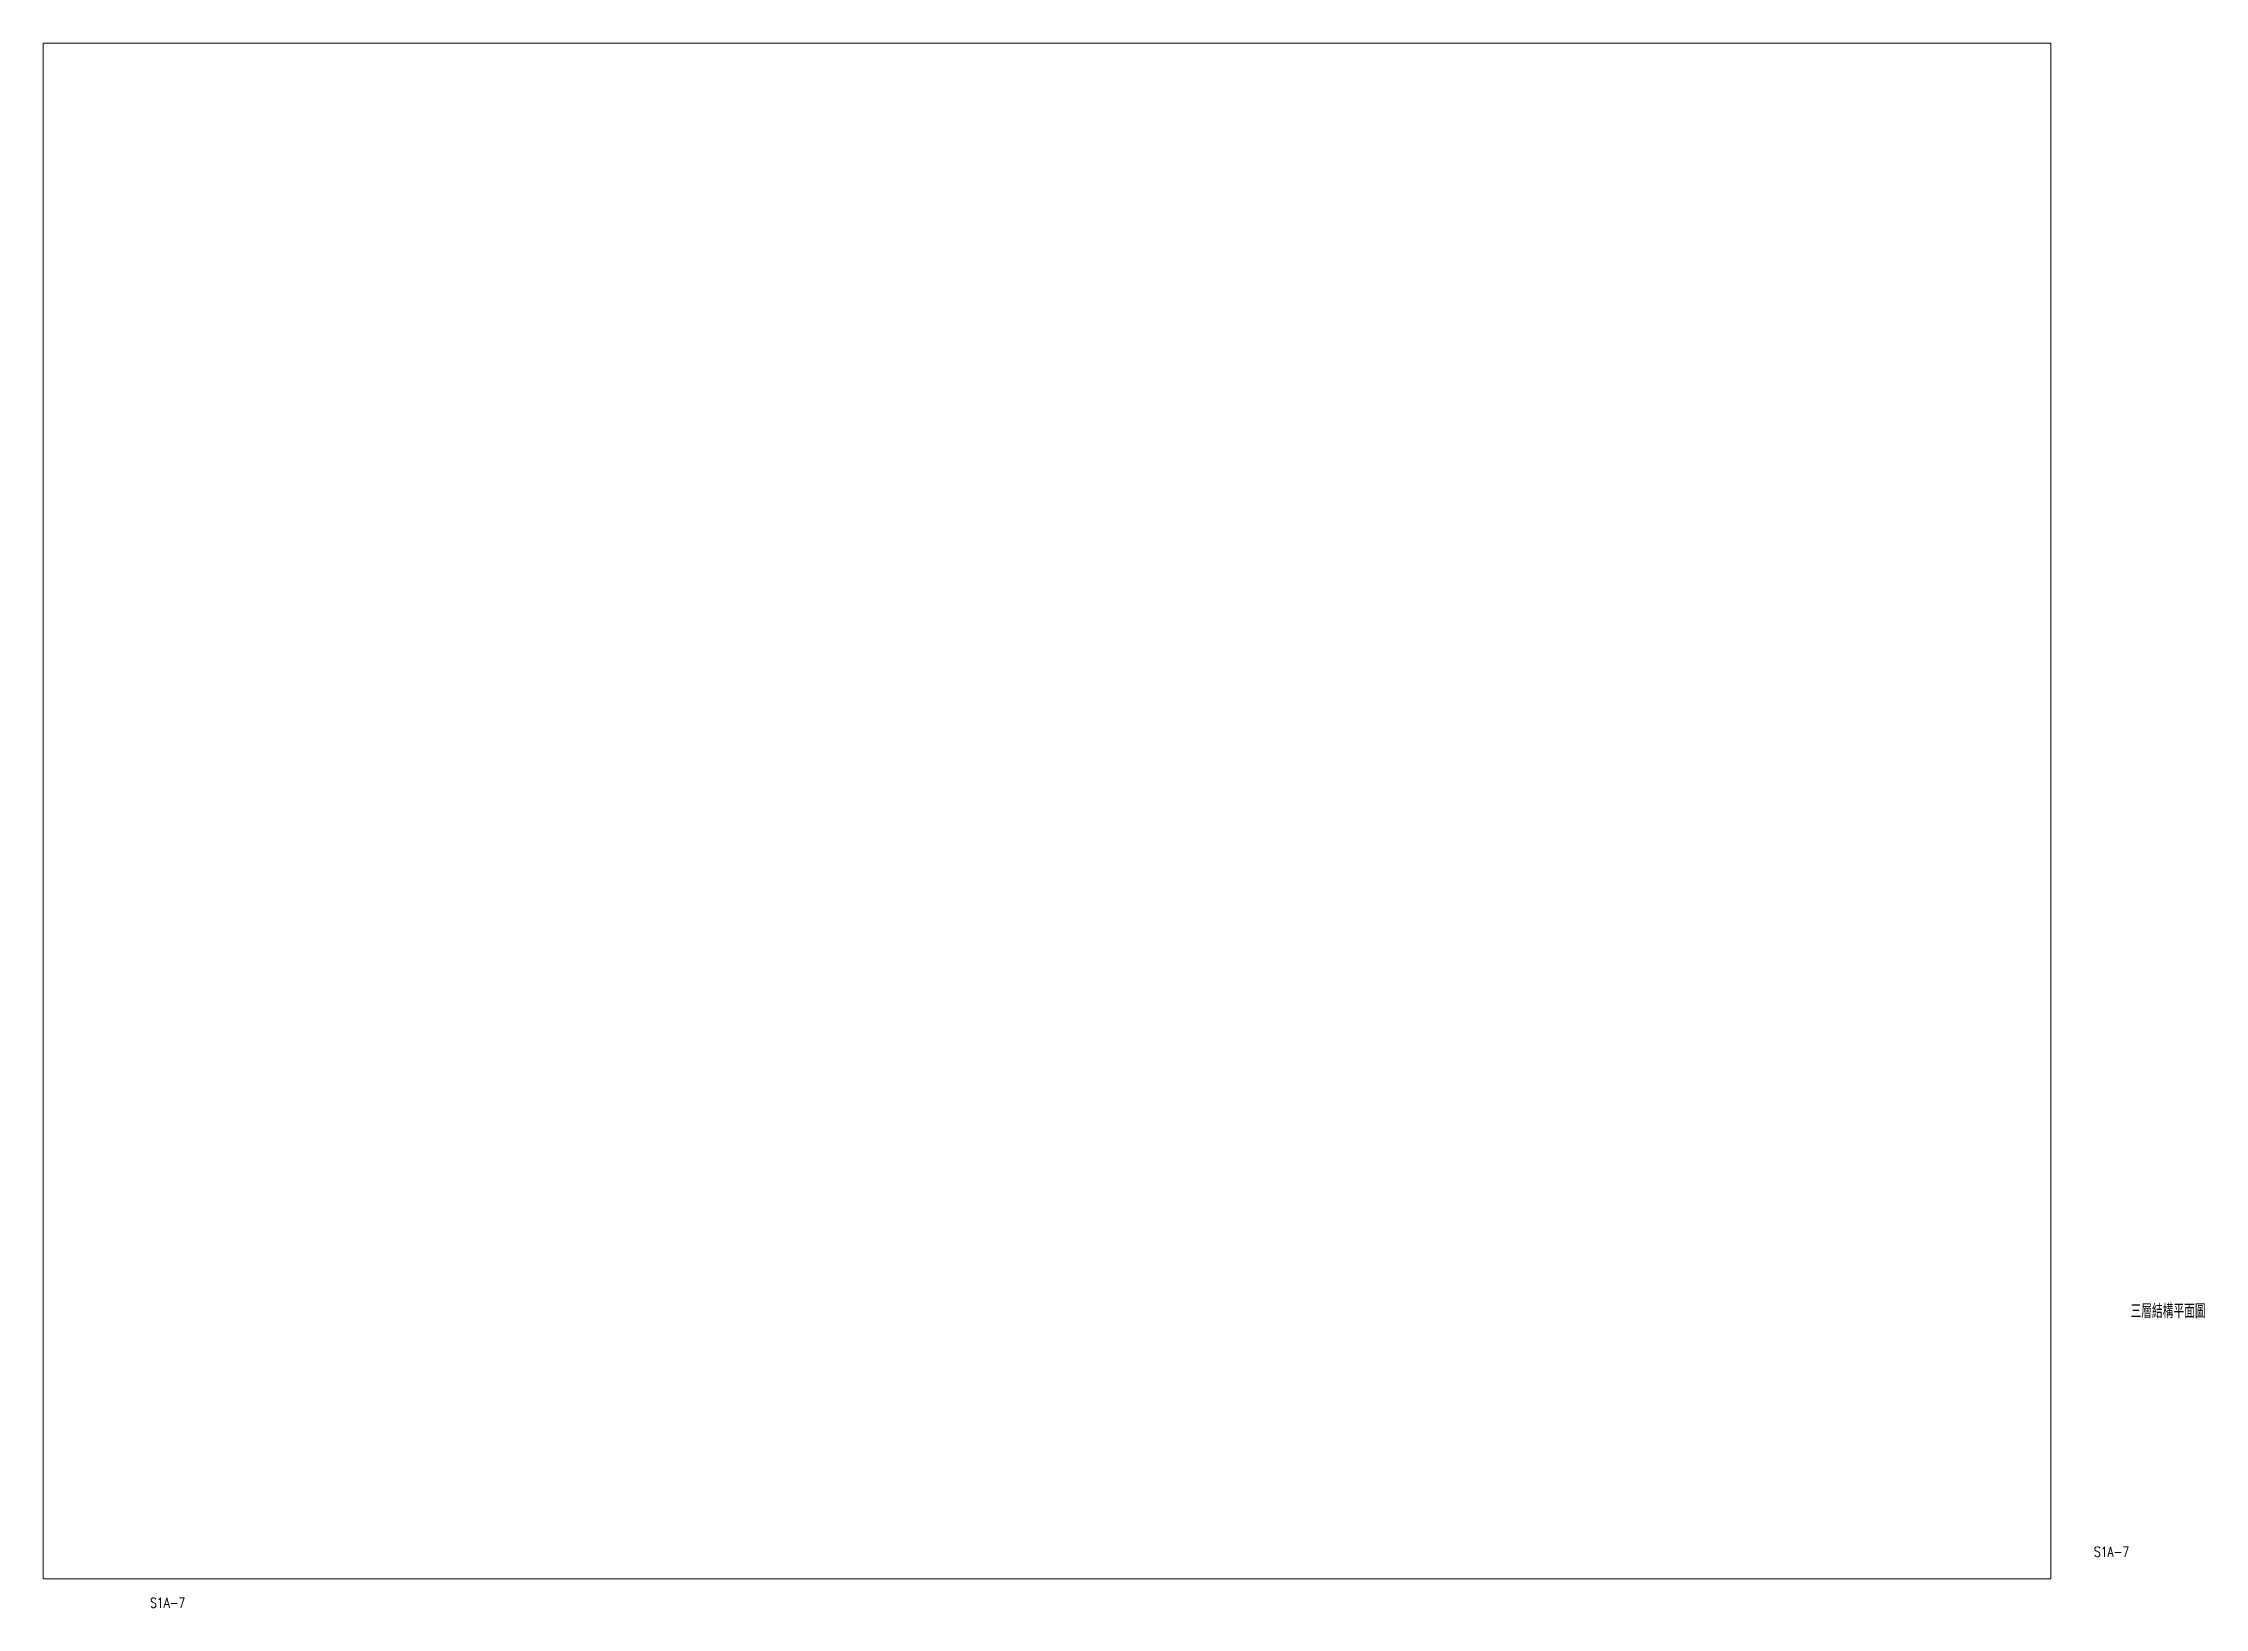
# Paper-space layout 'S1A-7三層結構平面圖' of a CAD drawing. Header units: millimetres. Extents: x 246 to 7901, y 170 to 5710.
import ezdxf
from ezdxf.enums import TextEntityAlignment as Align

# ---------------------------------------------------------------- set-up
doc = ezdxf.new("R2010")
doc.units = ezdxf.units.MM
doc.header["$LTSCALE"] = 100
doc.header["$MEASUREMENT"] = 0
doc.styles.get("Standard").update_dxf_attribs({"font": 'txt.shx', "width": 0.8, "bigfont": 'ae.shx'})

psp = doc.layouts.new('S1A-7三層結構平面圖')

# ---------------------------------------------------------------- texts
at = {"width": 0.8}
for s, height, p in [('三層結構平面圖', 50, (7771.2, 1223.2)), ('S1A-7', 35, (7571.2, 368.6))]:
    psp.add_text(s, height=height, dxfattribs=at).set_placement(p, align=Align.MIDDLE)
psp.add_text('S1A-7', height=35, dxfattribs=at).set_placement((624.8, 159.8), align=Align.BOTTOM_LEFT)

# ---------------------------------------------------------------- viewports
at = {"layer": '0'}
psp.add_viewport(center=(3801.2, 2991.6), size=(7109.8, 5436.91), view_center_point=(5333.87, 59019), view_height=8155.3653, dxfattribs=at)
for view_center_point, view_height, status in [((-5330.76, 59019), 8155.3653, 3), ((-11374.05, 55485.01), 1087.382, 4)]:
    psp.add_viewport(center=(3801.2, 2991.6), size=(7109.8, 5436.91), view_center_point=view_center_point, view_height=view_height, status=status, dxfattribs=at)

doc.saveas('drawing.dxf')
